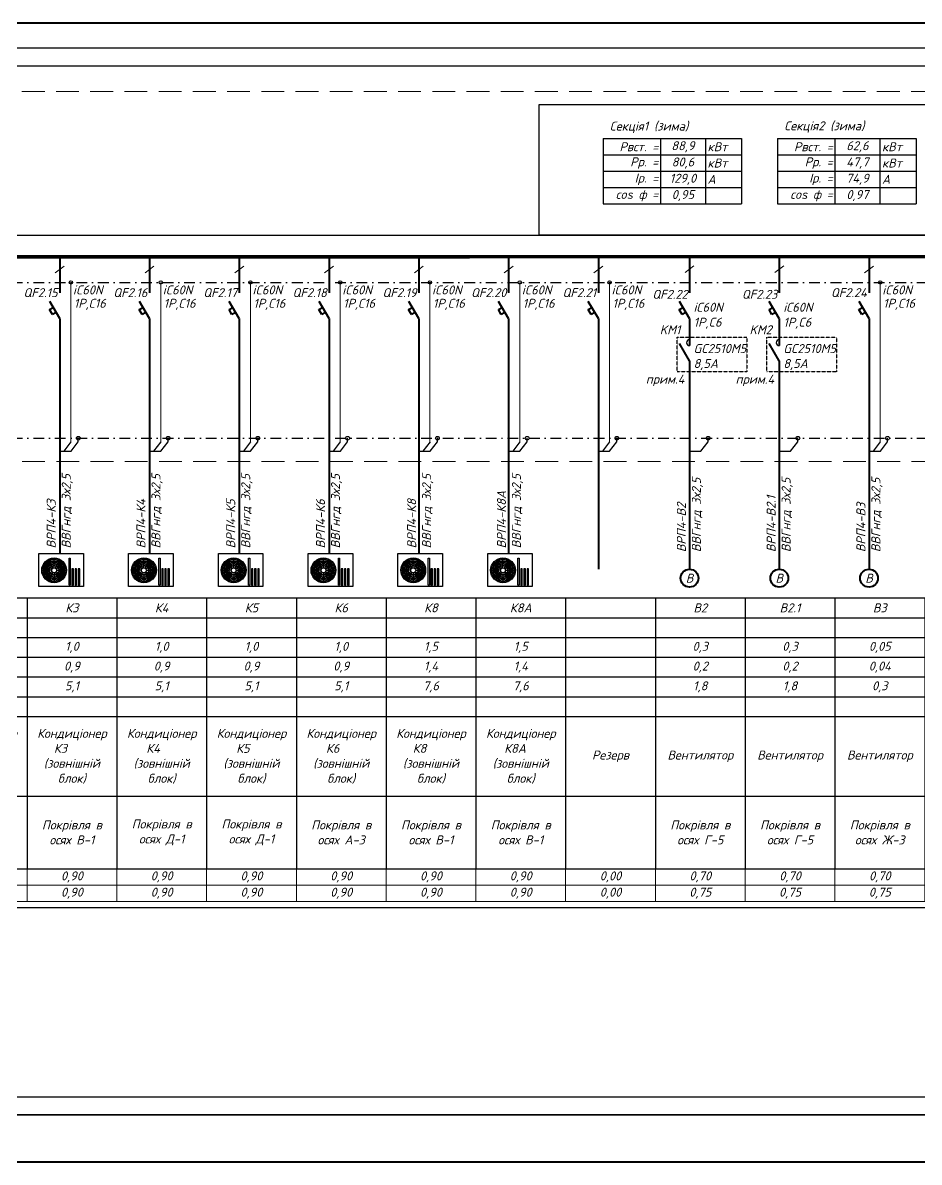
# Model space of a CAD drawing. Header units: millimetres. Extents: x -122434 to 1506205, y -201405 to 386015.
# Drawn here: x 238578 to 263544, y 153284 to 185011 of the extents above; entities that cross this region are included whole.
import ezdxf
from ezdxf.enums import TextEntityAlignment as Align

# ---------------------------------------------------------------- set-up
doc = ezdxf.new("R2010")
doc.units = ezdxf.units.MM
for name, pattern in [('DASHDOTX2', [2, 1, -0.5, 0, -0.5]), ('DASHED', [9.525, 6.35, -3.175]), ('DASHED2', [4.5, 3, -1.5])]:
    doc.linetypes.add(name, pattern=pattern)
doc.layers.get('Defpoints').update_dxf_attribs({"color": 4})
doc.layers.add('Схема', color=7, linetype='Continuous')
doc.styles.add('GOST 2.304', font='isocpeui.ttf')
doc.styles.add('ГОСТ 2.304', font='isocpeui.ttf')

# ---------------------------------------------------------------- blocks, each defined once
blk = doc.blocks.new('*T54')
at = {"color": 0, "lineweight": -2, "transparency": 16777216}
for p, q in [((0, 0), (4000, 0)), ((0, 0), (0, -7540)), ((4000, 0), (4000, -2200)), ((9000, 0), (9000, -7540)), ((11500, 0), (11500, -7540)), ((14000, 0), (14000, -2200)), ((16500, 0), (16500, -7540)), ((19000, 0), (19000, -7540)), ((21500, 0), (21500, -7540)), ((24000, 0), (24000, -7540)), ((26500, 0), (26500, -7540)), ((29000, 0), (29000, -7540)), ((31500, 0), (31500, -7540)), ((34000, 0), (34000, -7540)), ((66500, 0), (66500, -7540)), ((69000, 0), (69000, -3300)), ((71500, 0), (71500, -3300)), ((74000, 0), (74000, -3300)), ((76500, 0), (76500, -3300)), ((79000, 0), (79000, -3300)), ((81500, 0), (81500, -3300)), ((84000, 0), (84000, -3300)), ((86500, 0), (86500, -3300)), ((89000, 0), (89000, -3300)), ((91500, 0), (91500, -3300)), ((94000, 0), (94000, -3300)), ((0, -550), (94000, -550)), ((6500, -550), (6500, -2200)), ((36500, -550), (36500, -7540)), ((39000, -550), (39000, -3300)), ((41500, -550), (41500, -7540)), ((44000, -550), (44000, -7540)), ((46500, -550), (46500, -3300)), ((49000, -550), (49000, -3300)), ((51500, -550), (51500, -3300)), ((54000, -550), (54000, -3300)), ((56500, -550), (56500, -3300)), ((59000, -550), (59000, -3300)), ((61500, -550), (61500, -3300)), ((64000, -550), (64000, -3300)), ((0, -1100), (21500, -1100)), ((24000, -1100), (94000, -1100)), ((0, -1650), (94000, -1650)), ((0, -2200), (4000, -2200)), ((11500, -2200), (34000, -2200)), ((44000, -2200), (94000, -2200)), ((0, -2750), (4000, -2750)), ((6500, -2750), (6500, -3300)), ((14000, -2750), (14000, -7540)), ((64000, -2750), (66500, -2750)), ((0, -3300), (94000, -3300)), ((4000, -3300), (4000, -7540)), ((0, -5515), (69000, -5515)), ((6500, -5515), (6500, -7540)), ((39000, -5515), (39000, -7540)), ((46500, -5515), (46500, -7540)), ((49000, -5515), (49000, -7540)), ((51500, -5515), (51500, -7540)), ((54000, -5515), (54000, -7540)), ((56500, -5515), (56500, -7540)), ((59000, -5515), (59000, -7540)), ((61500, -5515), (61500, -7540)), ((64000, -5515), (64000, -7540)), ((69000, -5515), (69000, -7540)), ((71500, -5515), (94000, -5515)), ((71500, -5515), (71500, -7540)), ((74000, -5515), (74000, -7540)), ((76500, -5515), (76500, -7540)), ((79000, -5515), (79000, -7540)), ((81500, -5515), (81500, -7540)), ((84000, -5515), (84000, -7540)), ((86500, -5515), (86500, -7540)), ((89000, -5515), (89000, -7540)), ((91500, -5515), (91500, -7540)), ((94000, -5515), (94000, -7540)), ((0, -7540), (94000, -7540))]:
    blk.add_line(p, q, dxfattribs=at)
at = {"color": 0, "linetype": 'ByBlock', "lineweight": -2, "transparency": 16777216}
for p, q in [((4000, 0), (94000, 0)), ((6500, 0), (6500, -550)), ((36500, 0), (36500, -550)), ((39000, 0), (39000, -550)), ((41500, 0), (41500, -550)), ((44000, 0), (44000, -550)), ((46500, 0), (46500, -550)), ((49000, 0), (49000, -550)), ((51500, 0), (51500, -550)), ((54000, 0), (54000, -550)), ((56500, 0), (56500, -550)), ((59000, 0), (59000, -550)), ((61500, 0), (61500, -550)), ((64000, 0), (64000, -550)), ((21500, -1100), (24000, -1100)), ((4000, -2200), (11500, -2200)), ((4000, -2200), (4000, -3300)), ((6500, -2200), (6500, -2750)), ((14000, -2200), (14000, -2750)), ((34000, -2200), (44000, -2200)), ((4000, -2750), (64000, -2750)), ((66500, -2750), (94000, -2750)), ((6500, -3300), (6500, -5515)), ((39000, -3300), (39000, -5515)), ((46500, -3300), (46500, -5515)), ((49000, -3300), (49000, -5515)), ((51500, -3300), (51500, -5515)), ((54000, -3300), (54000, -5515)), ((56500, -3300), (56500, -5515)), ((59000, -3300), (59000, -5515)), ((61500, -3300), (61500, -5515)), ((64000, -3300), (64000, -5515)), ((69000, -3300), (69000, -5515)), ((71500, -3300), (71500, -5515)), ((74000, -3300), (74000, -5515)), ((76500, -3300), (76500, -5515)), ((79000, -3300), (79000, -5515)), ((81500, -3300), (81500, -5515)), ((84000, -3300), (84000, -5515)), ((86500, -3300), (86500, -5515)), ((89000, -3300), (89000, -5515)), ((91500, -3300), (91500, -5515)), ((94000, -3300), (94000, -5515)), ((69000, -5515), (71500, -5515)), ((86500, -7540), (86500, -8447)), ((94000, -7540), (94000, -8447))]:
    blk.add_line(p, q, dxfattribs=at)
at = {"layer": 'Defpoints', "color": 8, "linetype": 'ByBlock', "lineweight": 0, "transparency": 16777216}
for p, q in [((0, -7540), (0, -8447)), ((4000, -7540), (4000, -8447)), ((6500, -7540), (6500, -8447)), ((9000, -7540), (9000, -8447)), ((11500, -7540), (11500, -8447)), ((14000, -7540), (14000, -8447)), ((16500, -7540), (16500, -8447)), ((19000, -7540), (19000, -8447)), ((21500, -7540), (21500, -8447)), ((24000, -7540), (24000, -8447)), ((26500, -7540), (26500, -8447)), ((29000, -7540), (29000, -8447)), ((31500, -7540), (31500, -8447)), ((34000, -7540), (34000, -8447)), ((36500, -7540), (36500, -8447)), ((39000, -7540), (39000, -8447)), ((41500, -7540), (41500, -8447)), ((44000, -7540), (44000, -8447)), ((46500, -7540), (46500, -8447)), ((49000, -7540), (49000, -8447)), ((51500, -7540), (51500, -8447)), ((54000, -7540), (54000, -8447)), ((56500, -7540), (56500, -8447)), ((59000, -7540), (59000, -8447)), ((61500, -7540), (61500, -8447)), ((64000, -7540), (64000, -8447)), ((66500, -7540), (66500, -8447)), ((69000, -7540), (69000, -8447)), ((71500, -7540), (71500, -8447)), ((74000, -7540), (74000, -8447)), ((76500, -7540), (76500, -8447)), ((79000, -7540), (79000, -8447)), ((81500, -7540), (81500, -8447)), ((84000, -7540), (84000, -8447)), ((89000, -7540), (89000, -8447)), ((91500, -7540), (91500, -8447)), ((0, -7994), (94000, -7994)), ((0, -8447), (94000, -8447))]:
    blk.add_line(p, q, dxfattribs=at)
at = {"color": 0, "transparency": 16777216, "char_height": 250, "attachment_point": 5, "style": 'ГОСТ 2.304'}
for s, insert, width in [('Номер по плану', (2000, -275), 3880), ('ПВ4', (5250, -275), 2380), ('ККБ1', (7750, -275), 2380), ('EK-1', (15250, -275), 2380), ('EK-2', (17750, -275), 2380), ('EK-3', (20250, -275), 2380), ('EK-4', (22750, -275), 2380), ('EK-5', (25250, -275), 2380), ('EK-6', (27750, -275), 2380), ('EK-7', (30250, -275), 2380), ('EK-8', (32750, -275), 2380), ('А1', (37750, -275), 2380), ('А2', (40250, -275), 2380), ('К1', (45250, -275), 2380), ('К2', (47750, -275), 2380), ('К3', (50250, -275), 2380), ('К4', (52750, -275), 2380), ('К5', (55250, -275), 2380), ('К6', (57750, -275), 2380), ('К8', (60250, -275), 2380), ('К8А', (62750, -275), 2380), ('В2', (67750, -275), 2380), ('В2.1', (70250, -275), 2380), ('В3', (72750, -275), 2380), ('В5', (75250, -275), 2380), ('В7', (77750, -275), 2380), ('В8', (80250, -275), 2380), ('В9', (82750, -275), 2380), ('В6', (85250, -275), 2380), ('В10', (87750, -275), 2380), ('В11', (90250, -275), 2380), ('В8.1', (92750, -275), 2380), ('Тип', (2000, -825), 3880), ('Рвст., кВт', (2000, -1375), 3880), ('78,0', (5250, -1375), 2380), ('10,9', (7750, -1375), 2380), ('2,5', (15250, -1375), 2380), ('2,5', (17750, -1375), 2380), ('1,5', (20250, -1375), 2380), ('2,0', (22750, -1375), 2380), ('4,0', (25250, -1375), 2380), ('1,5', (27750, -1375), 2380), ('3,5', (30250, -1375), 2380), ('2,5', (32750, -1375), 2380), ('15,0', (37750, -1375), 2380), ('15,0', (40250, -1375), 2380), ('1,0', (45250, -1375), 2380), ('1,0', (47750, -1375), 2380), ('1,0', (50250, -1375), 2380), ('1,0', (52750, -1375), 2380), ('1,0', (55250, -1375), 2380), ('1,0', (57750, -1375), 2380), ('1,5', (60250, -1375), 2380), ('1,5', (62750, -1375), 2380), ('0,3', (67750, -1375), 2380), ('0,3', (70250, -1375), 2380), ('0,05', (72750, -1375), 2380), ('0,12', (75250, -1375), 2380), ('0,8', (77750, -1375), 2380), ('0,8', (80250, -1375), 2380), ('0,8', (82750, -1375), 2380), ('0,2', (85250, -1375), 2380), ('0,02', (87750, -1375), 2380), ('0,3', (90250, -1375), 2380), ('0,8', (92750, -1375), 2380), ('Рр., кВт', (2000, -1925), 3880), ('70,2', (5250, -1925), 2380), ('10,9', (7750, -1925), 2380), ('2,3', (15250, -1925), 2380), ('2,3', (17750, -1925), 2380), ('1,4', (20250, -1925), 2380), ('1,8', (22750, -1925), 2380), ('3,6', (25250, -1925), 2380), ('1,4', (27750, -1925), 2380), ('3,2', (30250, -1925), 2380), ('2,3', (32750, -1925), 2380), ('13,5', (37750, -1925), 2380), ('13,5', (40250, -1925), 2380), ('0,9', (45250, -1925), 2380), ('0,9', (47750, -1925), 2380), ('0,9', (50250, -1925), 2380), ('0,9', (52750, -1925), 2380), ('0,9', (55250, -1925), 2380), ('0,9', (57750, -1925), 2380), ('1,4', (60250, -1925), 2380), ('1,4', (62750, -1925), 2380), ('0,2', (67750, -1925), 2380), ('0,2', (70250, -1925), 2380), ('0,04', (72750, -1925), 2380), ('0,08', (75250, -1925), 2380), ('0,5', (77750, -1925), 2380), ('0,5', (80250, -1925), 2380), ('0,5', (82750, -1925), 2380), ('0,14', (85250, -1925), 2380), ('0,01', (87750, -1925), 2380), ('0,2', (90250, -1925), 2380), ('0,5', (92750, -1925), 2380), ('Іном.', (2000, -2475), 3880), ('123,6', (5250, -2475), 2380), ('18,4', (7750, -2475), 2380), ('11,4', (15250, -2475), 2380), ('11,4', (17750, -2475), 2380), ('6,8', (20250, -2475), 2380), ('9,1', (22750, -2475), 2380), ('18,2', (25250, -2475), 2380), ('6,8', (27750, -2475), 2380), ('15,9', (30250, -2475), 2380), ('11,4', (32750, -2475), 2380), ('23,8', (37750, -2475), 2380), ('23,8', (40250, -2475), 2380), ('5,1', (45250, -2475), 2380), ('5,1', (47750, -2475), 2380), ('5,1', (50250, -2475), 2380), ('5,1', (52750, -2475), 2380), ('5,1', (55250, -2475), 2380), ('5,1', (57750, -2475), 2380), ('7,6', (60250, -2475), 2380), ('7,6', (62750, -2475), 2380), ('1,8', (67750, -2475), 2380), ('1,8', (70250, -2475), 2380), ('0,3', (72750, -2475), 2380), ('0,7', (75250, -2475), 2380), ('4,7', (77750, -2475), 2380), ('4,7', (80250, -2475), 2380), ('4,7', (82750, -2475), 2380), ('1,2', (85250, -2475), 2380), ('0,1', (87750, -2475), 2380), ('1,8', (90250, -2475), 2380), ('4,7', (92750, -2475), 2380), ('Іп', (2000, -3025), 3880), ('Компресорно- конденсатор- ний блок для ПВ4', (7750, -4408), 2380), ('Кондиціонер К1      (зовнішній блок)', (45250, -4408), 2380), ('Кондиціонер К2    (зовнішній блок)', (47750, -4408), 2380), ('Кондиціонер К3     (зовнішній блок)', (50250, -4408), 2380), ('Кондиціонер К4    (зовнішній блок)', (52750, -4408), 2380), ('Кондиціонер К5    (зовнішній блок)', (55250, -4408), 2380), ('Кондиціонер К6    (зовнішній блок)', (57750, -4408), 2380), ('Кондиціонер К8     (зовнішній блок)', (60250, -4408), 2380), ('Кондиціонер К8А   (зовнішній блок)', (62750, -4408), 2380), ('{\\T0.95;\\C7;Найменування обладнання за планом}', (2000, -4408), 3880), ('Конвектори {\\C256;К156, К157}', (15250, -4408), 2380), ('Конвектори К150, К151', (20250, -4408), 2380), ('Конвектори К136, К137, К144', (22750, -4408), 2380), ('Конвектори К145.1, К145.2, К146', (25250, -4408), 2380), ('Конвектор К102, К106, К107', (30250, -4408), 2380), ('Відключення обладнання при пожежі', (35250, -4408), 2380), ('Тепловенти- лятор А1', (37750, -4408), 2380), ('Тепловенти- лятор А2', (40250, -4408), 2380), ('Вентсистема', (5250, -4408), 2380), ('Резерв', (10250, -4408), 2380), ('Конвектор К162', (17750, -4408), 2380), ('Конвектор К134', (27750, -4408), 2380), ('Конвектор К163', (32750, -4408), 2380), ('Резерв', (42750, -4408), 2380), ('Резерв', (65250, -4408), 2380), ('Вентилятор', (67750, -4408), 2380), ('Вентилятор', (70250, -4408), 2380), ('Вентилятор', (72750, -4408), 2380), ('Вентилятор', (75250, -4408), 2380), ('Вентилятор', (77750, -4408), 2380), ('Вентилятор', (80250, -4408), 2380), ('Вентилятор', (82750, -4408), 2380), ('Вентилятор', (85250, -4408), 2380), ('Вентилятор', (87750, -4408), 2380), ('Вентилятор', (90250, -4408), 2380), ('Вентилятор', (92750, -4408), 2380), ('Приміщення  №136, №137, №144', (22750, -6528), 2380), ('Приміщення  №102, №106, №107', (30250, -6528), 2380), ('Венткамера №163', (5250, -6528), 2380), ('Покрівля в осях В-1', (7750, -6528), 2380), ('Приміщення  №156, №157', (15250, -6528), 2380), ('Приміщення  №162', (17750, -6528), 2380), ('Приміщення  №150, №151', (20250, -6528), 2380), ('Приміщення  №145, №146', (25250, -6528), 2380), ('Приміщення  №134', (27750, -6528), 2380), ('Приміщення  №163', (32750, -6528), 2380), ('Приміщення №102', (37750, -6528), 2380), ('Приміщення №152', (40250, -6528), 2380), ('Покрівля в осях В-1', (45250, -6528), 2380), ('Покрівля в осях В-1', (47750, -6528), 2380), ('Покрівля в осях В-1', (50250, -6528), 2380), ('Покрівля в осях Д-1', (52750, -6528), 2380), ('Покрівля в осях Д-1', (55250, -6528), 2380), ('Покрівля в осях А-3', (57750, -6528), 2380), ('Покрівля в осях В-1', (60250, -6528), 2380), ('Покрівля в осях В-1', (62750, -6528), 2380), ('Покрівля в осях Г-5', (67750, -6528), 2380), ('Покрівля в осях Г-5', (70250, -6528), 2380), ('Покрівля в осях Ж-3', (72750, -6528), 2380), ('Покрівля в осях А-3', (75250, -6528), 2380), ('Покрівля в осях Ж-3', (77750, -6528), 2380), ('Покрівля в осях А-3', (80250, -6528), 2380), ('Покрівля в осях Ж-3', (82750, -6528), 2380), ('Приміщення №129', (85250, -6528), 2380), ('Електро- щитова №161', (87750, -6528), 2380), ('Компресорна №162', (90250, -6528), 2380), ('Покрівля в осях А-3', (92750, -6528), 2380), ('{\\T0.95;\\C7;Місце встановлення}', (2000, -6528), 3880)]:
    blk.add_mtext(s, dxfattribs=dict(at, insert=insert, width=width))
at = {"color": 7, "true_color": 0xffffff, "transparency": 16777216, "char_height": 250, "attachment_point": 5, "style": 'ГОСТ 2.304'}
for s, insert, width in [('0,90', (5250, -7767), 2380), ('1,00', (7750, -7767), 2380), ('0,90', (15250, -7767), 2380), ('0,90', (17750, -7767), 2380), ('0,90', (20250, -7767), 2380), ('0,90', (22750, -7767), 2380), ('0,90', (25250, -7767), 2380), ('0,90', (27750, -7767), 2380), ('0,90', (30250, -7767), 2380), ('0,90', (32750, -7767), 2380), ('0,90', (37750, -7767), 2380), ('0,90', (40250, -7767), 2380), ('1,00', (42750, -7767), 2380), ('0,90', (45250, -7767), 2380), ('0,90', (47750, -7767), 2380), ('0,90', (50250, -7767), 2380), ('0,90', (52750, -7767), 2380), ('0,90', (55250, -7767), 2380), ('0,90', (57750, -7767), 2380), ('0,90', (60250, -7767), 2380), ('0,90', (62750, -7767), 2380), ('0,00', (65250, -7767), 2380), ('0,70', (67750, -7767), 2380), ('0,70', (70250, -7767), 2380), ('0,70', (72750, -7767), 2380), ('0,70', (75250, -7767), 2380), ('0,70', (77750, -7767), 2380), ('0,70', (80250, -7767), 2380), ('0,70', (82750, -7767), 2380), ('0,70', (85250, -7767), 2380), ('0,70', (87750, -7767), 2380), ('0,70', (90250, -7767), 2380), ('0,70', (92750, -7767), 2380), ('Кп', (2000, -7767), 3880), ('cos ф', (2000, -8220), 3880), ('0,96', (5250, -8220), 2380), ('0,90', (7750, -8220), 2380), ('1,00', (15250, -8220), 2380), ('1,00', (17750, -8220), 2380), ('1,00', (20250, -8220), 2380), ('1,00', (22750, -8220), 2380), ('1,00', (25250, -8220), 2380), ('1,00', (27750, -8220), 2380), ('1,00', (30250, -8220), 2380), ('1,00', (32750, -8220), 2380), ('0,96', (37750, -8220), 2380), ('0,96', (40250, -8220), 2380), ('0,90', (42750, -8220), 2380), ('0,90', (45250, -8220), 2380), ('0,90', (47750, -8220), 2380), ('0,90', (50250, -8220), 2380), ('0,90', (52750, -8220), 2380), ('0,90', (55250, -8220), 2380), ('0,90', (57750, -8220), 2380), ('0,90', (60250, -8220), 2380), ('0,90', (62750, -8220), 2380), ('0,00', (65250, -8220), 2380), ('0,75', (67750, -8220), 2380), ('0,75', (70250, -8220), 2380), ('0,75', (72750, -8220), 2380), ('0,75', (75250, -8220), 2380), ('0,75', (77750, -8220), 2380), ('0,75', (80250, -8220), 2380), ('0,75', (82750, -8220), 2380), ('0,75', (85250, -8220), 2380), ('0,75', (87750, -8220), 2380), ('0,75', (90250, -8220), 2380), ('0,75', (92750, -8220), 2380)]:
    blk.add_mtext(s, dxfattribs=dict(at, insert=insert, width=width))
blk = doc.blocks.new('*T55')
at = {"color": 0, "lineweight": -2, "transparency": 16777216}
for p, q in [((0, 0), (1600, 0)), ((0, 0), (0, -1813)), ((1600, 0), (1600, -1813)), ((2850, 0), (3860, 0)), ((2850, 0), (2850, -1813)), ((3860, 0), (3860, -1813)), ((0, -453), (3860, -453)), ((0, -907), (3860, -907)), ((0, -1360), (3860, -1360)), ((0, -1813), (3860, -1813))]:
    blk.add_line(p, q, dxfattribs=at)
at = {"color": 0, "linetype": 'ByBlock', "lineweight": -2, "transparency": 16777216}
blk.add_line((1600, 0), (2850, 0), dxfattribs=at)
at = {"color": 0, "transparency": 16777216, "char_height": 250, "style": 'ГОСТ 2.304'}
for s, insert, width, attachment_point in [('Рвст. =', (1540, -227), 1480, 6), ('88,9', (2225, -227), 1130, 5), ('кВт', (2910, -227), 890, 4), ('Рр. =', (1540, -680), 1480, 6), ('80,6', (2225, -680), 1130, 5), ('кВт', (2910, -680), 890, 4), ('Ір. =', (1540, -1133), 1480, 6), ('129,0', (2225, -1133), 1130, 5), ('А', (2910, -1133), 890, 4), ('сos ф =', (1540, -1587), 1480, 6), ('0,95', (2225, -1587), 1130, 5)]:
    blk.add_mtext(s, dxfattribs=dict(at, insert=insert, width=width, attachment_point=attachment_point))
blk = doc.blocks.new('*T56')
at = {"color": 0, "lineweight": -2, "transparency": 16777216}
for p, q in [((0, 0), (1600, 0)), ((0, 0), (0, -1813)), ((1600, 0), (1600, -1813)), ((2850, 0), (3860, 0)), ((2850, 0), (2850, -1813)), ((3860, 0), (3860, -1813)), ((0, -453), (3860, -453)), ((0, -907), (3860, -907)), ((0, -1360), (3860, -1360)), ((0, -1813), (3860, -1813))]:
    blk.add_line(p, q, dxfattribs=at)
at = {"color": 0, "linetype": 'ByBlock', "lineweight": -2, "transparency": 16777216}
blk.add_line((1600, 0), (2850, 0), dxfattribs=at)
at = {"color": 0, "transparency": 16777216, "char_height": 250, "style": 'ГОСТ 2.304'}
for s, insert, width, attachment_point in [('Рвст. =', (1540, -227), 1480, 6), ('62,6', (2225, -227), 1130, 5), ('кВт', (2910, -227), 890, 4), ('Рр. =', (1540, -680), 1480, 6), ('47,7', (2225, -680), 1130, 5), ('кВт', (2910, -680), 890, 4), ('Ір. =', (1540, -1133), 1480, 6), ('74,9', (2225, -1133), 1130, 5), ('А', (2910, -1133), 890, 4), ('сos ф =', (1540, -1587), 1480, 6), ('0,97', (2225, -1587), 1130, 5)]:
    blk.add_mtext(s, dxfattribs=dict(at, insert=insert, width=width, attachment_point=attachment_point))
blk = doc.blocks.new('*U161')
at = {"color": 0, "lineweight": 40}
for p, q in [((0, 0), (0, -1005)), ((0, -1720), (-280, -1240)), ((-284, -1468), (-180, -1408)), ((-204, -1607), (-284, -1468)), ((-100, -1547), (-204, -1607))]:
    blk.add_line(p, q, dxfattribs=at)
at = {"color": 0, "lineweight": 13}
blk.add_line((-124, -441), (124, -256), dxfattribs=at)
at = {"color": 0, "lineweight": 9}
for p, q in [((311, -711), (311, -1240)), ((311, -1240), (311, -1720)), ((311, -2461), (311, -1720)), ((311, -2941), (311, -2461)), ((311, -5151), (311, -2941))]:
    blk.add_line(p, q, dxfattribs=at)
at = {"lineweight": 40}
for p, q in [((0, -1720), (0, -2226)), ((0, -2226), (0, -2941)), ((0, -2941), (0, -4529))]:
    blk.add_line(p, q, dxfattribs=at)
at = {"color": 0}
blk.add_circle((311, -711), 46.3, dxfattribs=at)
at = {"color": 0, "lineweight": 40}
blk.add_point((-37, -1659), dxfattribs=at)
at = {"style": 'ГОСТ 2.304'}
blk.add_attdef('QF', text='', height=250, dxfattribs=at).set_placement((-61, -997), align=Align.MIDDLE_RIGHT)
at = {"lineweight": 50, "style": 'ГОСТ 2.304'}
for tag, p in [('ТYPE', (369, -1046)), ('CURRENT', (391, -1419))]:
    blk.add_attdef(tag, p, '', height=250, dxfattribs=at)
blk = doc.blocks.new('Рамка А4х5')
at = {"lineweight": 30, "ltscale": 100}
blk.add_lwpolyline([(20, 5), (1045, 5), (1045, 292), (20, 292)], close=True, dxfattribs=at)
at = {"layer": 'Defpoints', "ltscale": 100}
blk.add_lwpolyline([(0, 0), (1050, 0), (1050, 297), (0, 297)], close=True, dxfattribs=at)

msp = doc.modelspace()

# ---------------------------------------------------------------- linework, layer by layer
at = {"color": 0, "lineweight": 40}
for p, q in [((257147, 178494), (257147, 177490)), ((259647, 178494), (259647, 177490)), ((256863, 177026), (256967, 177086)), ((257147, 176774), (256867, 177254)), ((259363, 177026), (259467, 177086)), ((259647, 176774), (259367, 177254)), ((256943, 176888), (256863, 177026)), ((257047, 176948), (256943, 176888)), ((259443, 176888), (259363, 177026)), ((259547, 176948), (259443, 176888)), ((257147, 175597), (256867, 176077)), ((259647, 175597), (259367, 176077))]:
    msp.add_line(p, q, dxfattribs=at)
at = {"color": 0, "lineweight": 13}
for p, q in [((257023, 178054), (257271, 178239)), ((259523, 178054), (259771, 178239))]:
    msp.add_line(p, q, dxfattribs=at)
at = {"color": 0, "linetype": 'DASHDOTX2', "ltscale": 300}
msp.add_line((194465, 177783), (283697, 177783), dxfattribs=at)
at = {"lineweight": 40}
for p, q in [((257147, 176774), (257147, 176268)), ((259647, 176774), (259647, 176268)), ((257147, 176268), (257147, 176021)), ((259647, 176268), (259647, 176021)), ((257147, 175597), (257147, 175553)), ((257147, 175597), (257147, 174811)), ((257147, 175553), (257147, 173965)), ((259647, 175597), (259647, 175553)), ((259647, 175597), (259647, 174811)), ((259647, 175553), (259647, 173965)), ((257147, 173965), (257147, 169795)), ((259647, 173965), (259647, 169795)), ((262147, 173965), (262147, 169795))]:
    msp.add_line(p, q, dxfattribs=at)
at = {"lineweight": 40, "ltscale": 300}
for p, q in [((239608, 173965), (239608, 170231)), ((242108, 173965), (242108, 170231)), ((244608, 173965), (244608, 170231)), ((247108, 173965), (247108, 170231)), ((249608, 173965), (249608, 170231)), ((252108, 173965), (252108, 170231)), ((254608, 173965), (254608, 169795))]:
    msp.add_line(p, q, dxfattribs=at)
at = {"linetype": 'DASHDOTX2', "ltscale": 300}
msp.add_line((194465, 173444), (283697, 173444), dxfattribs=at)
at = {"color": 0, "ltscale": 300}
for p, q in [((239920, 173343), (239722, 173084)), ((239923, 173084), (240125, 173344)), ((240125, 173344), (240125, 173444)), ((242420, 173343), (242222, 173084)), ((242423, 173084), (242625, 173344)), ((242625, 173344), (242625, 173444)), ((244920, 173343), (244722, 173084)), ((244923, 173084), (245125, 173344)), ((245125, 173344), (245125, 173444)), ((247420, 173343), (247222, 173084)), ((247423, 173084), (247625, 173344)), ((247625, 173344), (247625, 173444)), ((249920, 173343), (249722, 173084)), ((249923, 173084), (250125, 173344)), ((250125, 173344), (250125, 173444)), ((252420, 173343), (252222, 173084)), ((252423, 173084), (252625, 173344)), ((252625, 173344), (252625, 173444)), ((254920, 173343), (254722, 173084)), ((254923, 173084), (255125, 173344)), ((255125, 173344), (255125, 173444)), ((262458, 173343), (262261, 173084)), ((239600, 173084), (239923, 173084)), ((242100, 173084), (242423, 173084)), ((244600, 173084), (244923, 173084)), ((247100, 173084), (247423, 173084)), ((249600, 173084), (249923, 173084)), ((252100, 173084), (252423, 173084)), ((254600, 173084), (254923, 173084))]:
    msp.add_line(p, q, dxfattribs=at)
at = {"color": 0}
for p, q in [((257462, 173084), (257664, 173344)), ((257664, 173344), (257664, 173444)), ((259962, 173084), (260164, 173344)), ((260164, 173344), (260164, 173444)), ((262462, 173084), (262664, 173344)), ((262664, 173344), (262664, 173444)), ((257138, 173084), (257462, 173084)), ((259638, 173084), (259962, 173084)), ((262138, 173084), (262462, 173084))]:
    msp.add_line(p, q, dxfattribs=at)
for p, q in [((239413, 169821), (239290, 170071)), ((239452, 169833), (239452, 170111)), ((239491, 169821), (239614, 170071)), ((241913, 169821), (241790, 170071)), ((241952, 169833), (241952, 170111)), ((241991, 169821), (242114, 170071)), ((244413, 169821), (244290, 170071)), ((244452, 169833), (244452, 170111)), ((244491, 169821), (244614, 170071)), ((246913, 169821), (246790, 170071)), ((246952, 169833), (246952, 170111)), ((246991, 169821), (247114, 170071)), ((249413, 169821), (249290, 170071)), ((249452, 169833), (249452, 170111)), ((249491, 169821), (249614, 170071)), ((251913, 169821), (251790, 170071)), ((251952, 169833), (251952, 170111)), ((251991, 169821), (252114, 170071)), ((239384, 169765), (239106, 169765)), ((239396, 169803), (239146, 169926)), ((239508, 169803), (239758, 169926)), ((239520, 169765), (239798, 169765)), ((241884, 169765), (241606, 169765)), ((241896, 169803), (241646, 169926)), ((242008, 169803), (242258, 169926)), ((242020, 169765), (242298, 169765)), ((244384, 169765), (244106, 169765)), ((244396, 169803), (244146, 169926)), ((244508, 169803), (244758, 169926)), ((244520, 169765), (244798, 169765)), ((246884, 169765), (246606, 169765)), ((246896, 169803), (246646, 169926)), ((247008, 169803), (247258, 169926)), ((247020, 169765), (247298, 169765)), ((249384, 169765), (249106, 169765)), ((249396, 169803), (249146, 169926)), ((249508, 169803), (249758, 169926)), ((249520, 169765), (249798, 169765)), ((251884, 169765), (251606, 169765)), ((251896, 169803), (251646, 169926)), ((252008, 169803), (252258, 169926)), ((252020, 169765), (252298, 169765)), ((239396, 169726), (239146, 169603)), ((239413, 169708), (239290, 169458)), ((239452, 169696), (239452, 169418)), ((239491, 169708), (239614, 169458)), ((239508, 169726), (239758, 169603)), ((241896, 169726), (241646, 169603)), ((241913, 169708), (241790, 169458)), ((241952, 169696), (241952, 169418)), ((241991, 169708), (242114, 169458)), ((242008, 169726), (242258, 169603)), ((244396, 169726), (244146, 169603)), ((244413, 169708), (244290, 169458)), ((244452, 169696), (244452, 169418)), ((244491, 169708), (244614, 169458)), ((244508, 169726), (244758, 169603)), ((246896, 169726), (246646, 169603)), ((246913, 169708), (246790, 169458)), ((246952, 169696), (246952, 169418)), ((246991, 169708), (247114, 169458)), ((247008, 169726), (247258, 169603)), ((249396, 169726), (249146, 169603)), ((249413, 169708), (249290, 169458)), ((249452, 169696), (249452, 169418)), ((249491, 169708), (249614, 169458)), ((249508, 169726), (249758, 169603)), ((251896, 169726), (251646, 169603)), ((251913, 169708), (251790, 169458)), ((251952, 169696), (251952, 169418)), ((251991, 169708), (252114, 169458)), ((252008, 169726), (252258, 169603))]:
    msp.add_line(p, q)
msp.add_xline((1302, 154602), (-1, 0))
at = {"color": 6, "lineweight": 40}
msp.add_lwpolyline([(185000, 185011), (295146, 185011), (295146, 153284), (185000, 153284)], close=True, dxfattribs=at)
at = {"linetype": 'DASHED', "lineweight": 18, "ltscale": 100}
msp.add_lwpolyline([(193787, 183093), (284917, 183093), (284917, 172795), (193787, 172795)], close=True, dxfattribs=at)
at = {"color": 0, "lineweight": 40, "ltscale": 100, "const_width": 100}
msp.add_lwpolyline([(225902, 178494), (283187, 178502)], dxfattribs=at)
at = {"linetype": 'DASHED2', "lineweight": 25}
for points in [[(256801, 176256), (258740, 176256), (258740, 175293), (256801, 175293)], [(259301, 176256), (261240, 176256), (261240, 175293), (259301, 175293)]]:
    msp.add_lwpolyline(points, close=True, dxfattribs=at)
at = {"lineweight": 30}
for points in [[(239026, 170231), (240268, 170231), (240268, 169318), (239026, 169318)], [(241526, 170231), (242768, 170231), (242768, 169318), (241526, 169318)], [(244026, 170231), (245268, 170231), (245268, 169318), (244026, 169318)], [(246526, 170231), (247768, 170231), (247768, 169318), (246526, 169318)], [(249026, 170231), (250268, 170231), (250268, 169318), (249026, 169318)], [(251526, 170231), (252768, 170231), (252768, 169318), (251526, 169318)]]:
    msp.add_lwpolyline(points, close=True, dxfattribs=at)
for points in [[(239868, 170101), (239901, 170101), (239901, 169352), (239868, 169352)], [(242368, 170101), (242401, 170101), (242401, 169352), (242368, 169352)], [(244868, 170101), (244901, 170101), (244901, 169352), (244868, 169352)], [(247368, 170101), (247401, 170101), (247401, 169352), (247368, 169352)], [(249868, 170101), (249901, 170101), (249901, 169352), (249868, 169352)], [(252368, 170101), (252401, 170101), (252401, 169352), (252368, 169352)], [(239947, 169352), (239989, 169352), (239989, 169806), (239947, 169806)], [(240035, 169352), (240076, 169352), (240076, 169806), (240035, 169806)], [(240122, 169352), (240164, 169352), (240164, 169806), (240122, 169806)], [(242447, 169352), (242489, 169352), (242489, 169806), (242447, 169806)], [(242535, 169352), (242576, 169352), (242576, 169806), (242535, 169806)], [(242622, 169352), (242664, 169352), (242664, 169806), (242622, 169806)], [(244947, 169352), (244989, 169352), (244989, 169806), (244947, 169806)], [(245035, 169352), (245076, 169352), (245076, 169806), (245035, 169806)], [(245122, 169352), (245164, 169352), (245164, 169806), (245122, 169806)], [(247447, 169352), (247489, 169352), (247489, 169806), (247447, 169806)], [(247535, 169352), (247576, 169352), (247576, 169806), (247535, 169806)], [(247622, 169352), (247664, 169352), (247664, 169806), (247622, 169806)], [(249947, 169352), (249989, 169352), (249989, 169806), (249947, 169806)], [(250035, 169352), (250076, 169352), (250076, 169806), (250035, 169806)], [(250122, 169352), (250164, 169352), (250164, 169806), (250122, 169806)], [(252447, 169352), (252489, 169352), (252489, 169806), (252447, 169806)], [(252535, 169352), (252576, 169352), (252576, 169806), (252535, 169806)], [(252622, 169352), (252664, 169352), (252664, 169806), (252622, 169806)]]:
    msp.add_lwpolyline(points, close=True)
at = {"color": 0}
for centre in [(240125, 173444, 0), (242625, 173444, 0), (245125, 173444, 0), (247625, 173444, 0), (250125, 173444, 0), (252625, 173444, 0), (255125, 173444, 0), (257664, 173444), (260164, 173444), (262664, 173444)]:
    msp.add_circle(centre, 51.8, dxfattribs=at)
for centre, radius in [((239452, 169765), 346), ((239452, 169765), 332), ((239452, 169765), 298), ((241952, 169765), 346), ((241952, 169765), 332), ((241952, 169765), 298), ((244452, 169765), 346), ((244452, 169765), 332), ((244452, 169765), 298), ((246952, 169765), 346), ((246952, 169765), 332), ((246952, 169765), 298), ((249452, 169765), 346), ((249452, 169765), 332), ((249452, 169765), 298), ((251952, 169765), 346), ((251952, 169765), 332), ((251952, 169765), 298), ((239452, 169765), 264), ((239452, 169765), 231), ((239452, 169765), 197), ((239452, 169765), 164), ((239452, 169765), 130), ((239452, 169765), 68.3), ((241952, 169765), 264), ((241952, 169765), 231), ((241952, 169765), 197), ((241952, 169765), 164), ((241952, 169765), 130), ((241952, 169765), 68.3), ((244452, 169765), 264), ((244452, 169765), 231), ((244452, 169765), 197), ((244452, 169765), 164), ((244452, 169765), 130), ((244452, 169765), 68.3), ((246952, 169765), 264), ((246952, 169765), 231), ((246952, 169765), 197), ((246952, 169765), 164), ((246952, 169765), 130), ((246952, 169765), 68.3), ((249452, 169765), 264), ((249452, 169765), 231), ((249452, 169765), 197), ((249452, 169765), 164), ((249452, 169765), 130), ((249452, 169765), 68.3), ((251952, 169765), 264), ((251952, 169765), 231), ((251952, 169765), 197), ((251952, 169765), 164), ((251952, 169765), 130), ((251952, 169765), 68.3)]:
    msp.add_circle(centre, radius)
at = {"color": 0, "lineweight": 40}
for centre in [(257147, 169546), (259647, 169546), (262147, 169546)]:
    msp.add_circle(centre, 249, dxfattribs=at)
at = {"lineweight": 30}
for centre in [(257147, 176103), (259647, 176103)]:
    msp.add_arc(centre, 82.8, 90, 270, dxfattribs=at)
at = {"color": 0, "lineweight": 40}
for p in [(257110, 176836), (259610, 176836)]:
    msp.add_point(p, dxfattribs=at)
at = {"layer": 'Defpoints', "color": 5}
for points in [[(252961, 182736), (284609, 182736), (284609, 179100), (252961, 179100)], [(194156, 179100), (285253, 179100), (285253, 160371), (194156, 160371)]]:
    msp.add_lwpolyline(points, close=True, dxfattribs=at)

# ---------------------------------------------------------------- block references
at = {"xscale": 100, "yscale": 100, "zscale": 100}
msp.add_blockref('Рамка А4х5', (186697, 154602), dxfattribs=at)
for name, p in [('*T55', (254738, 181786)), ('*T56', (259598, 181786)), ('*T54', (189697, 168995))]:
    msp.add_blockref(name, p)
at = {"lineweight": 50}
for p, values in [((239608, 178494), {'QF': 'QF2.15', 'ТYPE': 'iC60N', 'CURRENT': '1P,С16'}), ((242108, 178494), {'QF': 'QF2.16', 'ТYPE': 'iC60N', 'CURRENT': '1P,С16'}), ((244608, 178494), {'QF': 'QF2.17', 'ТYPE': 'iC60N', 'CURRENT': '1P,С16'}), ((247108, 178494), {'QF': 'QF2.18', 'ТYPE': 'iC60N', 'CURRENT': '1P,С16'}), ((249608, 178494), {'QF': 'QF2.19', 'ТYPE': 'iC60N', 'CURRENT': '1P,С16'}), ((252108, 178494), {'QF': 'QF2.20', 'ТYPE': 'iC60N', 'CURRENT': '1P,С16'}), ((254608, 178494), {'QF': 'QF2.21', 'ТYPE': 'iC60N', 'CURRENT': '1P,С16'}), ((262147, 178494), {'QF': 'QF2.24', 'ТYPE': 'iC60N', 'CURRENT': '1P,С16'})]:
    msp.add_blockref('*U161', p, dxfattribs=at).add_auto_attribs(values)

# ---------------------------------------------------------------- texts
at = {"color": 0, "lineweight": 40, "style": 'GOST 2.304'}
for s, p in [('KM1', (256318, 176338)), ('KM2', (258818, 176338))]:
    msp.add_text(s, height=250, dxfattribs=at).set_placement(p)
at = {"lineweight": 40, "style": 'GOST 2.304'}
for p in [(255930, 174962), (258430, 174962)]:
    msp.add_text('прим.4', height=250, dxfattribs=at).set_placement(p)
at = {"lineweight": 18, "style": 'GOST 2.304'}
for p in [(257147, 169546), (259647, 169546), (262147, 169546)]:
    msp.add_text('В', height=250, dxfattribs=at).set_placement(p, align=Align.MIDDLE_CENTER)
at = {"ltscale": 100, "char_height": 250, "attachment_point": 1, "style": 'ГОСТ 2.304'}
for s, insert in [('Секція1 (зима)', (254927, 182259)), ('Секція2 (зима)', (259787, 182267))]:
    msp.add_mtext_dynamic_manual_height_columns(s, width=4941.25, gutter_width=1250, heights=[0], dxfattribs=dict(at, insert=insert))
at = {"color": 7, "linetype": 'Continuous', "char_height": 250, "width": 4000, "attachment_point": 4, "style": 'ГОСТ 2.304'}
for insert in [(257260, 176853, 0), (259760, 176853, 0)]:
    msp.add_mtext('{\\C256;iС60N\\P1P,C6}', dxfattribs=dict(at, insert=insert))
at = {"color": 7, "linetype": 'Continuous', "char_height": 250, "width": 4000, "attachment_point": 4, "rotation": 90, "style": 'ГОСТ 2.304'}
for s, insert in [('\\pt3000;{\\C256;ВРП4-К3\\PВВГнгд 3х2,5}', (239608, 170375)), ('\\pt3000;{\\C256;ВРП4-К4\\PВВГнгд 3х2,5}', (242108, 170375)), ('\\pt3000;{\\C256;ВРП4-К5\\PВВГнгд 3х2,5}', (244608, 170375)), ('\\pt3000;{\\C256;ВРП4-К6\\PВВГнгд 3х2,5}', (247108, 170375)), ('\\pt3000;{\\C256;ВРП4-К8\\PВВГнгд 3х2,5}', (249647, 170375)), ('\\pt3000;{\\C256;ВРП4-К8А\\PВВГнгд 3х2,5}', (252147, 170375)), ('{\\C256;ВРП4-В2\\PВВГнгд 3х2,5}', (257158, 170270)), ('{\\C256;ВРП4-В2.1\\PВВГнгд 3х2,5}', (259658, 170270)), ('{\\C256;ВРП4-В3\\PВВГнгд 3х2,5}', (262158, 170270))]:
    msp.add_mtext(s, dxfattribs=dict(at, insert=insert))
at = {"style": 'ГОСТ 2.304'}
for tag, p in [('QF2.22', (257094, 177450)), ('QF2.23', (259594, 177450))]:
    msp.add_attdef(tag, text='QF', height=250, dxfattribs=at).set_placement(p, align=Align.MIDDLE_RIGHT)
at = {"layer": 'Схема', "color": 0, "linetype": 'Continuous', "char_height": 250, "width": 4000, "attachment_point": 4, "style": 'ГОСТ 2.304'}
for insert in [(257259, 175703), (259759, 175703)]:
    msp.add_mtext('GC2510M5 \\P8,5A', dxfattribs=dict(at, insert=insert))

doc.saveas('drawing.dxf')
